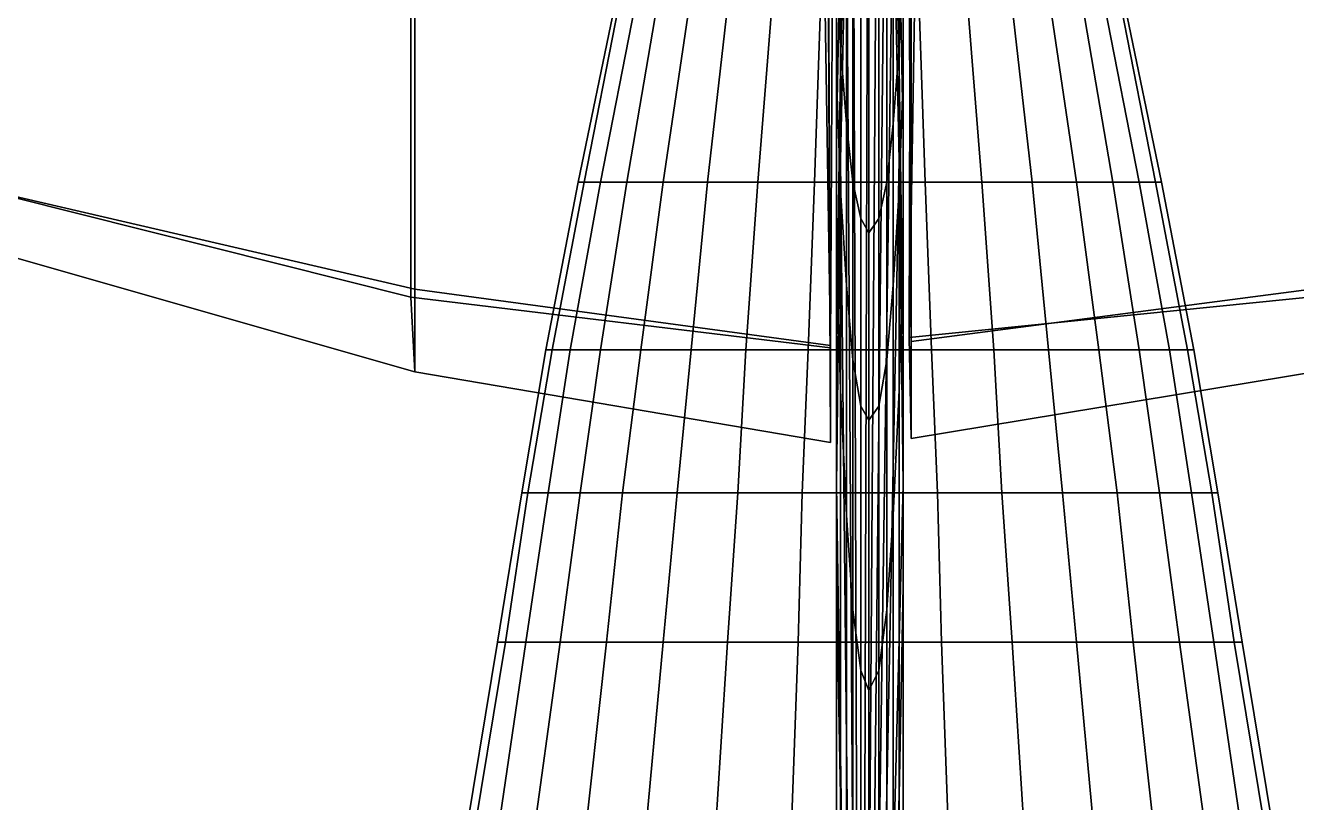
# Model space of a CAD drawing. Extents: x -1726 to 1721, y -2579 to 1769.
# Drawn here: x -418 to 212, y 998 to 1384 of the extents above; entities that cross this region are included whole.
import ezdxf

# ---------------------------------------------------------------- set-up
doc = ezdxf.new("R2010")
doc.units = 0

msp = doc.modelspace()

# ---------------------------------------------------------------- linework, layer by layer
at = {"layer": '149059', "color": 1}
for points in [[(-4, 342, -658), (-4, 1626, -763), (0, 1649, -765), (-4, 342, -658)], [(-4, 342, -658), (0, 1649, -765), (5, 1626, -763), (-4, 342, -658)], [(-4, 342, -658), (-8, 1560, -758), (-4, 1626, -763), (-4, 342, -658)], [(-4, 342, -658), (5, 1626, -763), (9, 1560, -758), (-4, 342, -658)], [(-4, 342, -658), (-11, 1454, -749), (-8, 1560, -758), (-4, 342, -658)], [(-4, 342, -658), (9, 1560, -758), (12, 1454, -749), (-4, 342, -658)], [(-11, 1482, -660), (-14, 1363, -653), (-14, 1433, -596), (-11, 1522, -600)], [(15, 1363, -653), (12, 1482, -660), (12, 1522, -600), (15, 1433, -596)], [(-14, 1433, -596), (-16, 1329, -592), (-16, 1429, -539), (-14, 1500, -539)], [(17, 1329, -592), (15, 1433, -596), (15, 1500, -539), (17, 1429, -539)], [(-16, 1417, -368), (-14, 1373, -368), (-14, 1459, -225), (-16, 1489, -225)], [(15, 1373, -368), (17, 1417, -368), (17, 1489, -225), (15, 1459, -225)], [(-11, 1454, -749), (-14, 1317, -738), (-14, 1363, -653), (-11, 1482, -660)], [(15, 1317, -738), (12, 1454, -749), (12, 1482, -660), (15, 1363, -653)], [(-16, 1429, -539), (-16, 1352, -539), (-16, 1417, -473), (-16, 1477, -473)], [(17, 1352, -539), (17, 1429, -539), (17, 1477, -473), (17, 1417, -473)], [(-16, 1417, -473), (-16, 1358, -473), (-16, 1417, -368), (-16, 1464, -368)], [(17, 1358, -473), (17, 1417, -473), (17, 1464, -368), (17, 1417, -368)], [(-14, 1373, -368), (-11, 1335, -368), (-11, 1432, -225), (-14, 1459, -225)], [(12, 1335, -368), (15, 1373, -368), (15, 1459, -225), (12, 1432, -225)], [(-4, 342, -658), (-14, 1317, -738), (-11, 1454, -749), (-4, 342, -658)], [(-4, 342, -658), (12, 1454, -749), (15, 1317, -738), (-4, 342, -658)], [(-14, 1363, -653), (-16, 1225, -645), (-16, 1329, -592), (-14, 1433, -596)], [(-11, 1335, -368), (-8, 1306, -368), (-8, 1412, -225), (-11, 1432, -225)], [(9, 1306, -368), (12, 1335, -368), (12, 1432, -225), (9, 1412, -225)], [(17, 1225, -645), (15, 1363, -653), (15, 1433, -596), (17, 1329, -592)], [(-16, 1329, -592), (-16, 1217, -587), (-16, 1352, -539), (-16, 1429, -539)], [(17, 1217, -587), (17, 1329, -592), (17, 1429, -539), (17, 1352, -539)], [(-16, 1358, -473), (-14, 1302, -473), (-14, 1373, -368), (-16, 1417, -368)], [(-16, 1352, -539), (-16, 1274, -539), (-16, 1358, -473), (-16, 1417, -473)], [(-8, 1306, -368), (-4, 1288, -368), (-4, 1400, -225), (-8, 1412, -225)], [(5, 1288, -368), (9, 1306, -368), (9, 1412, -225), (5, 1400, -225)], [(15, 1302, -473), (17, 1358, -473), (17, 1417, -368), (15, 1373, -368)], [(17, 1274, -539), (17, 1352, -539), (17, 1417, -473), (17, 1358, -473)], [(-4, 1288, -368), (0, 1281, -368), (0, 1396, -225), (-4, 1400, -225)], [(0, 1281, -368), (5, 1288, -368), (5, 1400, -225), (0, 1396, -225)], [(-14, 1302, -473), (-11, 1255, -473), (-11, 1335, -368), (-14, 1373, -368)], [(12, 1255, -473), (15, 1302, -473), (15, 1373, -368), (12, 1335, -368)], [(-14, 1317, -738), (-16, 1156, -725), (-16, 1225, -645), (-14, 1363, -653)], [(17, 1156, -725), (15, 1317, -738), (15, 1363, -653), (17, 1225, -645)], [(-16, 1274, -539), (-14, 1203, -539), (-14, 1302, -473), (-16, 1358, -473)], [(15, 1203, -539), (17, 1274, -539), (17, 1358, -473), (15, 1302, -473)], [(-16, 1217, -587), (-16, 1106, -582), (-16, 1274, -539), (-16, 1352, -539)], [(17, 1106, -582), (17, 1217, -587), (17, 1352, -539), (17, 1274, -539)], [(-11, 1255, -473), (-8, 1218, -473), (-8, 1306, -368), (-11, 1335, -368)], [(9, 1218, -473), (12, 1255, -473), (12, 1335, -368), (9, 1306, -368)], [(-16, 1225, -645), (-16, 1076, -637), (-16, 1217, -587), (-16, 1329, -592)], [(17, 1076, -637), (17, 1225, -645), (17, 1329, -592), (17, 1217, -587)], [(-4, 342, -658), (-16, 1156, -725), (-14, 1317, -738), (-4, 342, -658)], [(-4, 342, -658), (15, 1317, -738), (17, 1156, -725), (-4, 342, -658)], [(-8, 1218, -473), (-4, 1195, -473), (-4, 1288, -368), (-8, 1306, -368)], [(5, 1195, -473), (9, 1218, -473), (9, 1306, -368), (5, 1288, -368)], [(-14, 1203, -539), (-11, 1141, -539), (-11, 1255, -473), (-14, 1302, -473)], [(12, 1141, -539), (15, 1203, -539), (15, 1302, -473), (12, 1255, -473)], [(-4, 1195, -473), (0, 1188, -473), (0, 1281, -368), (-4, 1288, -368)], [(0, 1188, -473), (5, 1195, -473), (5, 1288, -368), (0, 1281, -368)], [(-16, 1106, -582), (-14, 1002, -578), (-14, 1203, -539), (-16, 1274, -539)], [(15, 1002, -578), (17, 1106, -582), (17, 1274, -539), (15, 1203, -539)], [(-11, 1141, -539), (-8, 1094, -539), (-8, 1218, -473), (-11, 1255, -473)], [(9, 1094, -539), (12, 1141, -539), (12, 1255, -473), (9, 1218, -473)], [(-16, 1156, -725), (-16, 984, -710), (-16, 1076, -637), (-16, 1225, -645)], [(17, 984, -710), (17, 1156, -725), (17, 1225, -645), (17, 1076, -637)], [(-16, 1076, -637), (-16, 928, -628), (-16, 1106, -582), (-16, 1217, -587)], [(-8, 1094, -539), (-4, 1064, -539), (-4, 1195, -473), (-8, 1218, -473)], [(5, 1064, -539), (9, 1094, -539), (9, 1218, -473), (5, 1195, -473)], [(17, 928, -628), (17, 1076, -637), (17, 1217, -587), (17, 1106, -582)], [(-14, 1002, -578), (-11, 912, -574), (-11, 1141, -539), (-14, 1203, -539)], [(12, 912, -574), (15, 1002, -578), (15, 1203, -539), (12, 1141, -539)], [(-4, 1064, -539), (0, 1054, -539), (0, 1188, -473), (-4, 1195, -473)], [(0, 1054, -539), (5, 1064, -539), (5, 1195, -473), (0, 1188, -473)], [(-4, 342, -658), (-16, 984, -710), (-16, 1156, -725), (-4, 342, -658)], [(-4, 342, -658), (17, 1156, -725), (17, 984, -710), (-4, 342, -658)], [(-11, 912, -574), (-8, 844, -571), (-8, 1094, -539), (-11, 1141, -539)], [(9, 844, -571), (12, 912, -574), (12, 1141, -539), (9, 1094, -539)], [(-16, 928, -628), (-14, 789, -620), (-14, 1002, -578), (-16, 1106, -582)], [(15, 789, -620), (17, 928, -628), (17, 1106, -582), (15, 1002, -578)], [(-8, 844, -571), (-4, 801, -569), (-4, 1064, -539), (-8, 1094, -539)], [(5, 801, -569), (9, 844, -571), (9, 1094, -539), (5, 1064, -539)], [(-16, 984, -710), (-16, 812, -696), (-16, 928, -628), (-16, 1076, -637)], [(17, 812, -696), (17, 984, -710), (17, 1076, -637), (17, 928, -628)], [(-4, 801, -569), (0, 786, -568), (0, 1054, -539), (-4, 1064, -539)], [(0, 786, -568), (5, 801, -569), (5, 1064, -539), (0, 1054, -539)], [(-14, 789, -620), (-11, 671, -613), (-11, 912, -574), (-14, 1002, -578)], [(12, 671, -613), (15, 789, -620), (15, 1002, -578), (12, 912, -574)]]:
    msp.add_3dface(points, dxfattribs=at)
at = {"layer": '187417', "color": 1}
for points in [[(21, 1598, -516), (20, 1413, -529), (21, 1227, -530), (21, 1598, -516)], [(21, 1598, -516), (21, 1179, -518), (20, 1229, -498), (21, 1598, -516)], [(21, 1598, -516), (20, 1229, -498), (23, 1411, -484), (21, 1598, -516)], [(21, 1598, -516), (21, 1227, -530), (21, 1179, -518), (21, 1598, -516)], [(21, 1227, -530), (20, 1413, -529), (226, 1412, -520), (227, 1254, -519)], [(23, 1411, -484), (20, 1229, -498), (228, 1250, -496), (228, 1412, -489)], [(21, 1179, -518), (21, 1227, -530), (227, 1254, -519), (227, 1213, -504)], [(20, 1229, -498), (21, 1179, -518), (227, 1213, -504), (228, 1250, -496)]]:
    msp.add_3dface(points, dxfattribs=at)
at = {"layer": '191401', "color": 1}
for points in [[(-21, 1599, -503), (-22, 1412, -485), (-19, 1224, -499), (-21, 1599, -503)], [(-21, 1599, -503), (-19, 1224, -499), (-19, 1177, -519), (-21, 1599, -503)], [(-21, 1599, -503), (-19, 1177, -519), (-19, 1225, -531), (-21, 1599, -503)], [(-21, 1599, -503), (-19, 1225, -531), (-18, 1413, -530), (-21, 1599, -503)], [(-458, 1418, -496), (-458, 1307, -503), (-227, 1249, -501), (-227, 1412, -494)], [(-458, 1307, -524), (-456, 1418, -524), (-225, 1412, -524), (-225, 1253, -524)], [(-227, 1412, -494), (-227, 1249, -501), (-19, 1224, -499), (-22, 1412, -485)], [(-225, 1253, -524), (-225, 1412, -524), (-18, 1413, -530), (-19, 1225, -531)], [(-458, 1307, -503), (-456, 1278, -507), (-225, 1212, -509), (-227, 1249, -501)], [(-456, 1278, -507), (-458, 1307, -524), (-225, 1253, -524), (-225, 1212, -509)], [(-227, 1249, -501), (-225, 1212, -509), (-19, 1177, -519), (-19, 1224, -499)], [(-225, 1212, -509), (-225, 1253, -524), (-19, 1225, -531), (-19, 1177, -519)]]:
    msp.add_3dface(points, dxfattribs=at)
at = {"layer": '272109', "color": 1}
for points in [[(-124, 1393, -824), (-126, 1393, -849), (-144, 1306, -850), (-141, 1306, -821)], [(-126, 1393, -849), (-124, 1393, -874), (-141, 1306, -878), (-144, 1306, -850)], [(-116, 1393, -800), (-124, 1393, -824), (-141, 1306, -821), (-133, 1306, -794)], [(-124, 1393, -874), (-116, 1393, -898), (-133, 1306, -906), (-141, 1306, -878)], [(-105, 1393, -778), (-116, 1393, -800), (-133, 1306, -794), (-120, 1306, -769)], [(-116, 1393, -898), (-105, 1393, -920), (-120, 1306, -931), (-133, 1306, -906)], [(-89, 1393, -759), (-105, 1393, -778), (-120, 1306, -769), (-102, 1306, -747)], [(-105, 1393, -920), (-89, 1393, -939), (-102, 1306, -953), (-120, 1306, -931)], [(-70, 1393, -743), (-89, 1393, -759), (-102, 1306, -747), (-80, 1306, -729)], [(-89, 1393, -939), (-70, 1393, -955), (-80, 1306, -971), (-102, 1306, -953)], [(-48, 1393, -731), (-70, 1393, -743), (-80, 1306, -729), (-55, 1306, -715)], [(-70, 1393, -955), (-48, 1393, -966), (-55, 1306, -985), (-80, 1306, -971)], [(-24, 1393, -724), (-48, 1393, -731), (-55, 1306, -715), (-27, 1306, -707)], [(-48, 1393, -966), (-24, 1393, -974), (-27, 1306, -993), (-55, 1306, -985)], [(0, 1393, -722), (-24, 1393, -724), (-27, 1306, -707), (0, 1306, -704)], [(-24, 1393, -974), (0, 1393, -976), (0, 1306, -996), (-27, 1306, -993)], [(0, 1393, -976), (25, 1393, -974), (28, 1306, -993), (0, 1306, -996)], [(25, 1393, -724), (0, 1393, -722), (0, 1306, -704), (28, 1306, -707)], [(25, 1393, -974), (49, 1393, -966), (56, 1306, -985), (28, 1306, -993)], [(49, 1393, -731), (25, 1393, -724), (28, 1306, -707), (56, 1306, -715)], [(49, 1393, -966), (71, 1393, -955), (81, 1306, -971), (56, 1306, -985)], [(71, 1393, -743), (49, 1393, -731), (56, 1306, -715), (81, 1306, -729)], [(71, 1393, -955), (90, 1393, -939), (103, 1306, -953), (81, 1306, -971)], [(90, 1393, -759), (71, 1393, -743), (81, 1306, -729), (103, 1306, -747)], [(90, 1393, -939), (106, 1393, -920), (121, 1306, -931), (103, 1306, -953)], [(106, 1393, -778), (90, 1393, -759), (103, 1306, -747), (121, 1306, -769)], [(106, 1393, -920), (117, 1393, -898), (134, 1306, -906), (121, 1306, -931)], [(117, 1393, -800), (106, 1393, -778), (121, 1306, -769), (134, 1306, -794)], [(117, 1393, -898), (125, 1393, -874), (142, 1306, -878), (134, 1306, -906)], [(125, 1393, -824), (117, 1393, -800), (134, 1306, -794), (142, 1306, -821)], [(125, 1393, -874), (127, 1393, -849), (145, 1306, -850), (142, 1306, -878)], [(127, 1393, -849), (125, 1393, -824), (142, 1306, -821), (145, 1306, -850)], [(-141, 1306, -821), (-144, 1306, -850), (-160, 1223, -850), (-157, 1223, -818)], [(-144, 1306, -850), (-141, 1306, -878), (-157, 1223, -881), (-160, 1223, -850)], [(-133, 1306, -794), (-141, 1306, -821), (-157, 1223, -818), (-148, 1223, -788)], [(-141, 1306, -878), (-133, 1306, -906), (-148, 1223, -911), (-157, 1223, -881)], [(-120, 1306, -769), (-133, 1306, -794), (-148, 1223, -788), (-133, 1223, -760)], [(-133, 1306, -906), (-120, 1306, -931), (-133, 1223, -939), (-148, 1223, -911)], [(-102, 1306, -747), (-120, 1306, -769), (-133, 1223, -760), (-113, 1223, -736)], [(-120, 1306, -931), (-102, 1306, -953), (-113, 1223, -964), (-133, 1223, -939)], [(-80, 1306, -729), (-102, 1306, -747), (-113, 1223, -736), (-88, 1223, -716)], [(-102, 1306, -953), (-80, 1306, -971), (-88, 1223, -984), (-113, 1223, -964)], [(-55, 1306, -715), (-80, 1306, -729), (-88, 1223, -716), (-61, 1223, -701)], [(-80, 1306, -971), (-55, 1306, -985), (-61, 1223, -998), (-88, 1223, -984)], [(-27, 1306, -707), (-55, 1306, -715), (-61, 1223, -701), (-30, 1223, -692)], [(-55, 1306, -985), (-27, 1306, -993), (-30, 1223, -1008), (-61, 1223, -998)], [(0, 1306, -704), (-27, 1306, -707), (-30, 1223, -692), (0, 1223, -689)], [(-27, 1306, -993), (0, 1306, -996), (0, 1223, -1011), (-30, 1223, -1008)], [(0, 1306, -996), (28, 1306, -993), (31, 1223, -1008), (0, 1223, -1011)], [(28, 1306, -707), (0, 1306, -704), (0, 1223, -689), (31, 1223, -692)], [(28, 1306, -993), (56, 1306, -985), (62, 1223, -998), (31, 1223, -1008)], [(56, 1306, -715), (28, 1306, -707), (31, 1223, -692), (62, 1223, -701)], [(56, 1306, -985), (81, 1306, -971), (89, 1223, -984), (62, 1223, -998)], [(81, 1306, -729), (56, 1306, -715), (62, 1223, -701), (89, 1223, -716)], [(81, 1306, -971), (103, 1306, -953), (114, 1223, -964), (89, 1223, -984)], [(103, 1306, -747), (81, 1306, -729), (89, 1223, -716), (114, 1223, -736)], [(103, 1306, -953), (121, 1306, -931), (134, 1223, -939), (114, 1223, -964)], [(121, 1306, -769), (103, 1306, -747), (114, 1223, -736), (134, 1223, -760)], [(121, 1306, -931), (134, 1306, -906), (149, 1223, -911), (134, 1223, -939)], [(134, 1306, -794), (121, 1306, -769), (134, 1223, -760), (149, 1223, -788)], [(134, 1306, -906), (142, 1306, -878), (158, 1223, -881), (149, 1223, -911)], [(142, 1306, -821), (134, 1306, -794), (149, 1223, -788), (158, 1223, -818)], [(142, 1306, -878), (145, 1306, -850), (161, 1223, -850), (158, 1223, -881)], [(145, 1306, -850), (142, 1306, -821), (158, 1223, -818), (161, 1223, -850)], [(-157, 1223, -818), (-160, 1223, -850), (-172, 1152, -850), (-169, 1152, -816)], [(-160, 1223, -850), (-157, 1223, -881), (-169, 1152, -884), (-172, 1152, -850)], [(-148, 1223, -788), (-157, 1223, -818), (-169, 1152, -816), (-159, 1152, -784)], [(-157, 1223, -881), (-148, 1223, -911), (-159, 1152, -916), (-169, 1152, -884)], [(-133, 1223, -760), (-148, 1223, -788), (-159, 1152, -784), (-143, 1152, -754)], [(-148, 1223, -911), (-133, 1223, -939), (-143, 1152, -946), (-159, 1152, -916)], [(-113, 1223, -736), (-133, 1223, -760), (-143, 1152, -754), (-122, 1152, -727)], [(-133, 1223, -939), (-113, 1223, -964), (-122, 1152, -972), (-143, 1152, -946)], [(-88, 1223, -716), (-113, 1223, -736), (-122, 1152, -727), (-95, 1152, -706)], [(-113, 1223, -964), (-88, 1223, -984), (-95, 1152, -994), (-122, 1152, -972)], [(-61, 1223, -701), (-88, 1223, -716), (-95, 1152, -706), (-65, 1152, -690)], [(-88, 1223, -984), (-61, 1223, -998), (-65, 1152, -1010), (-95, 1152, -994)], [(-30, 1223, -692), (-61, 1223, -701), (-65, 1152, -690), (-33, 1152, -680)], [(-61, 1223, -998), (-30, 1223, -1008), (-33, 1152, -1020), (-65, 1152, -1010)], [(0, 1223, -689), (-30, 1223, -692), (-33, 1152, -680), (0, 1152, -677)], [(-30, 1223, -1008), (0, 1223, -1011), (0, 1152, -1023), (-33, 1152, -1020)], [(0, 1223, -1011), (31, 1223, -1008), (34, 1152, -1020), (0, 1152, -1023)], [(31, 1223, -692), (0, 1223, -689), (0, 1152, -677), (34, 1152, -680)], [(31, 1223, -1008), (62, 1223, -998), (66, 1152, -1010), (34, 1152, -1020)], [(62, 1223, -701), (31, 1223, -692), (34, 1152, -680), (66, 1152, -690)], [(62, 1223, -998), (89, 1223, -984), (96, 1152, -994), (66, 1152, -1010)], [(89, 1223, -716), (62, 1223, -701), (66, 1152, -690), (96, 1152, -706)], [(89, 1223, -984), (114, 1223, -964), (123, 1152, -972), (96, 1152, -994)], [(114, 1223, -736), (89, 1223, -716), (96, 1152, -706), (123, 1152, -727)], [(114, 1223, -964), (134, 1223, -939), (144, 1152, -946), (123, 1152, -972)], [(134, 1223, -760), (114, 1223, -736), (123, 1152, -727), (144, 1152, -754)], [(134, 1223, -939), (149, 1223, -911), (160, 1152, -916), (144, 1152, -946)], [(149, 1223, -788), (134, 1223, -760), (144, 1152, -754), (160, 1152, -784)], [(149, 1223, -911), (158, 1223, -881), (170, 1152, -884), (160, 1152, -916)], [(158, 1223, -818), (149, 1223, -788), (160, 1152, -784), (170, 1152, -816)], [(158, 1223, -881), (161, 1223, -850), (173, 1152, -850), (170, 1152, -884)], [(161, 1223, -850), (158, 1223, -818), (170, 1152, -816), (173, 1152, -850)], [(-169, 1152, -816), (-172, 1152, -850), (-184, 1078, -850), (-180, 1078, -813)], [(-172, 1152, -850), (-169, 1152, -884), (-180, 1078, -886), (-184, 1078, -850)], [(-159, 1152, -784), (-169, 1152, -816), (-180, 1078, -813), (-170, 1078, -778)], [(-169, 1152, -884), (-159, 1152, -916), (-170, 1078, -921), (-180, 1078, -886)], [(-143, 1152, -754), (-159, 1152, -784), (-170, 1078, -778), (-153, 1078, -746)], [(-159, 1152, -916), (-143, 1152, -946), (-153, 1078, -954), (-170, 1078, -921)], [(-122, 1152, -727), (-143, 1152, -754), (-153, 1078, -746), (-130, 1078, -718)], [(-143, 1152, -946), (-122, 1152, -972), (-130, 1078, -982), (-153, 1078, -954)], [(-95, 1152, -706), (-122, 1152, -727), (-130, 1078, -718), (-102, 1078, -694)], [(-122, 1152, -972), (-95, 1152, -994), (-102, 1078, -1005), (-130, 1078, -982)], [(-65, 1152, -690), (-95, 1152, -706), (-102, 1078, -694), (-70, 1078, -677)], [(-95, 1152, -994), (-65, 1152, -1010), (-70, 1078, -1022), (-102, 1078, -1005)], [(-33, 1152, -680), (-65, 1152, -690), (-70, 1078, -677), (-35, 1078, -667)], [(-65, 1152, -1010), (-33, 1152, -1020), (-35, 1078, -1033), (-70, 1078, -1022)], [(0, 1152, -677), (-33, 1152, -680), (-35, 1078, -667), (0, 1078, -663)], [(-33, 1152, -1020), (0, 1152, -1023), (0, 1078, -1037), (-35, 1078, -1033)], [(0, 1152, -1023), (34, 1152, -1020), (36, 1078, -1033), (0, 1078, -1037)], [(34, 1152, -680), (0, 1152, -677), (0, 1078, -663), (36, 1078, -667)], [(34, 1152, -1020), (66, 1152, -1010), (71, 1078, -1022), (36, 1078, -1033)], [(66, 1152, -690), (34, 1152, -680), (36, 1078, -667), (71, 1078, -677)], [(66, 1152, -1010), (96, 1152, -994), (103, 1078, -1005), (71, 1078, -1022)], [(96, 1152, -706), (66, 1152, -690), (71, 1078, -677), (103, 1078, -694)], [(96, 1152, -994), (123, 1152, -972), (131, 1078, -982), (103, 1078, -1005)], [(123, 1152, -727), (96, 1152, -706), (103, 1078, -694), (131, 1078, -718)], [(123, 1152, -972), (144, 1152, -946), (154, 1078, -954), (131, 1078, -982)], [(144, 1152, -754), (123, 1152, -727), (131, 1078, -718), (154, 1078, -746)], [(144, 1152, -946), (160, 1152, -916), (171, 1078, -921), (154, 1078, -954)], [(160, 1152, -784), (144, 1152, -754), (154, 1078, -746), (171, 1078, -778)], [(160, 1152, -916), (170, 1152, -884), (181, 1078, -886), (171, 1078, -921)], [(170, 1152, -816), (160, 1152, -784), (171, 1078, -778), (181, 1078, -813)], [(170, 1152, -884), (173, 1152, -850), (185, 1078, -850), (181, 1078, -886)], [(173, 1152, -850), (170, 1152, -816), (181, 1078, -813), (185, 1078, -850)], [(-180, 1078, -813), (-184, 1078, -850), (-202, 969, -850), (-198, 969, -810)], [(-184, 1078, -850), (-180, 1078, -886), (-198, 969, -890), (-202, 969, -850)], [(-170, 1078, -778), (-180, 1078, -813), (-198, 969, -810), (-186, 969, -771)], [(-180, 1078, -886), (-170, 1078, -921), (-186, 969, -928), (-198, 969, -890)], [(-153, 1078, -746), (-170, 1078, -778), (-186, 969, -771), (-168, 969, -736)], [(-170, 1078, -921), (-153, 1078, -954), (-168, 969, -964), (-186, 969, -928)], [(-130, 1078, -718), (-153, 1078, -746), (-168, 969, -736), (-142, 969, -705)], [(-153, 1078, -954), (-130, 1078, -982), (-142, 969, -995), (-168, 969, -964)], [(-102, 1078, -694), (-130, 1078, -718), (-142, 969, -705), (-112, 969, -680)], [(-130, 1078, -982), (-102, 1078, -1005), (-112, 969, -1020), (-142, 969, -995)], [(-70, 1078, -677), (-102, 1078, -694), (-112, 969, -680), (-77, 969, -661)], [(-102, 1078, -1005), (-70, 1078, -1022), (-77, 969, -1039), (-112, 969, -1020)], [(-35, 1078, -667), (-70, 1078, -677), (-77, 969, -661), (-39, 969, -649)], [(-70, 1078, -1022), (-35, 1078, -1033), (-39, 969, -1051), (-77, 969, -1039)], [(0, 1078, -663), (-35, 1078, -667), (-39, 969, -649), (0, 969, -645)], [(-35, 1078, -1033), (0, 1078, -1037), (0, 969, -1055), (-39, 969, -1051)], [(0, 1078, -1037), (36, 1078, -1033), (40, 969, -1051), (0, 969, -1055)], [(36, 1078, -667), (0, 1078, -663), (0, 969, -645), (40, 969, -649)], [(36, 1078, -1033), (71, 1078, -1022), (78, 969, -1039), (40, 969, -1051)], [(71, 1078, -677), (36, 1078, -667), (40, 969, -649), (78, 969, -661)], [(71, 1078, -1022), (103, 1078, -1005), (113, 969, -1020), (78, 969, -1039)], [(103, 1078, -694), (71, 1078, -677), (78, 969, -661), (113, 969, -680)], [(103, 1078, -1005), (131, 1078, -982), (143, 969, -995), (113, 969, -1020)], [(131, 1078, -718), (103, 1078, -694), (113, 969, -680), (143, 969, -705)], [(131, 1078, -982), (154, 1078, -954), (169, 969, -964), (143, 969, -995)], [(154, 1078, -746), (131, 1078, -718), (143, 969, -705), (169, 969, -736)], [(154, 1078, -954), (171, 1078, -921), (187, 969, -928), (169, 969, -964)], [(171, 1078, -778), (154, 1078, -746), (169, 969, -736), (187, 969, -771)], [(171, 1078, -921), (181, 1078, -886), (199, 969, -890), (187, 969, -928)], [(181, 1078, -813), (171, 1078, -778), (187, 969, -771), (199, 969, -810)], [(181, 1078, -886), (185, 1078, -850), (203, 969, -850), (199, 969, -890)], [(185, 1078, -850), (181, 1078, -813), (199, 969, -810), (203, 969, -850)]]:
    msp.add_3dface(points, dxfattribs=at)

doc.saveas('drawing.dxf')
